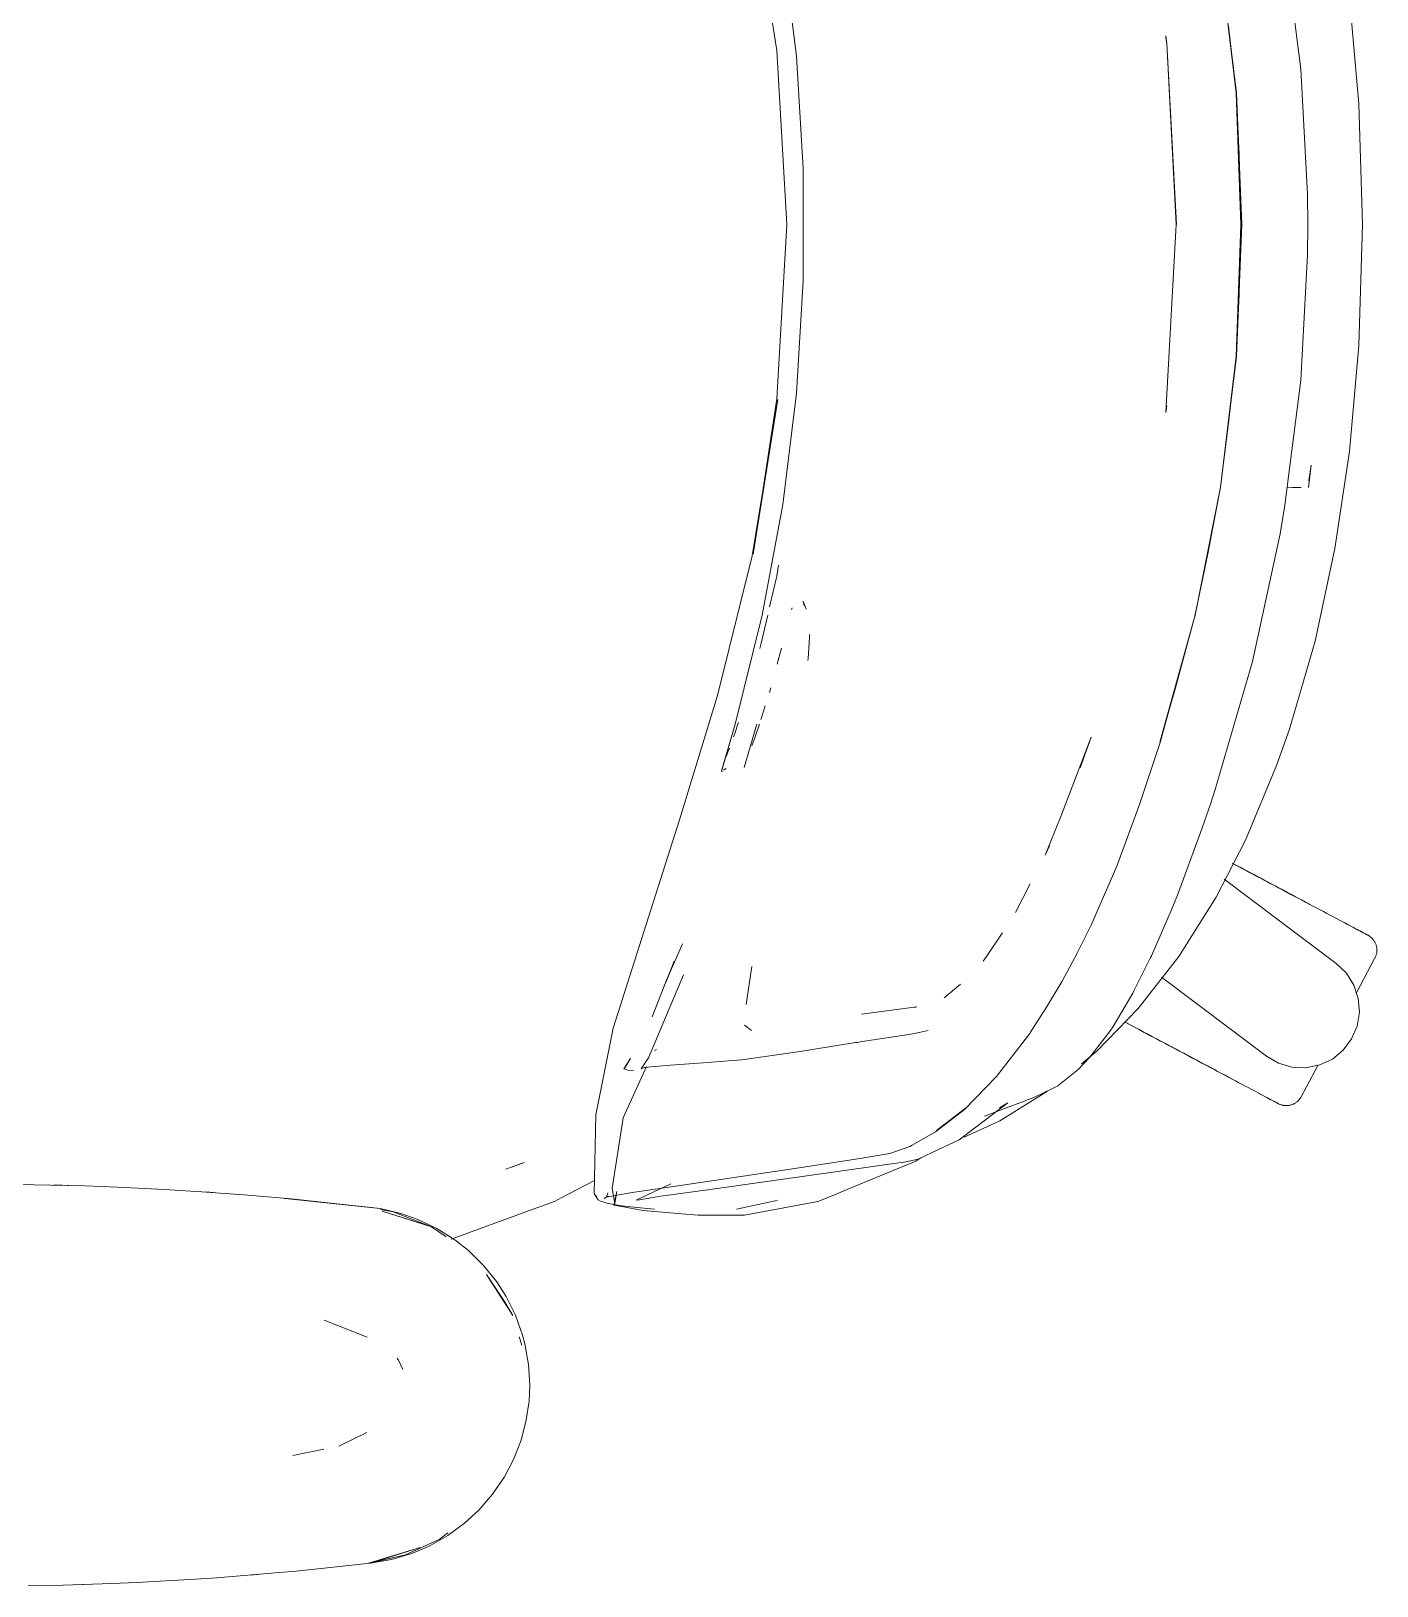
# Model space of a CAD drawing. Header units: millimetres. Extents: x 155927 to 326028, y -36033 to 97293.
# Drawn here: x 167327.4 to 167651.9, y 21196.5 to 21571.5 of the extents above; entities that cross this region are included whole.
import ezdxf

# ---------------------------------------------------------------- set-up
doc = ezdxf.new("R2010")
doc.units = ezdxf.units.MM
doc.header["$MEASUREMENT"] = 0
doc.layers.add('G-IMPT', color=8, linetype='CONTINUOUS', lineweight=9)
doc.layers.add('I-FURN', color=8, linetype='CONTINUOUS', lineweight=9)

msp = doc.modelspace()

# ---------------------------------------------------------------- linework, layer by layer
at = {"layer": 'G-IMPT'}
for p, q in [((167501.21, 21604.72), (167507.2, 21566.8)), ((167508.6, 21592.37), (167511.9, 21565.45)), ((167633.52, 21562.33), (167629.7, 21592.5)), ((167617.99, 21556.63), (167614.16, 21588.22)), ((167617.95, 21556.59), (167614.17, 21588.15)), ((167645.25, 21579.53), (167647.51, 21553.96)), ((167617.95, 21556.59), (167616.11, 21572.67)), ((167600.95, 21570.09), (167600.99, 21569.85)), ((167601.23, 21568.54), (167600.96, 21570.32)), ((167601.23, 21568.54), (167600.99, 21569.85)), ((167507.2, 21566.8), (167509.56, 21524.82)), ((167513.55, 21538.38), (167511.9, 21565.45)), ((167603.55, 21524.82), (167601.23, 21568.54)), ((167603.5, 21524.82), (167601.23, 21568.54)), ((167635.13, 21532.13), (167633.52, 21562.33)), ((167618.63, 21541.7), (167617.95, 21556.59)), ((167617.95, 21556.59), (167619.09, 21524.82)), ((167617.99, 21556.63), (167619.32, 21524.82)), ((167647.51, 21553.96), (167648.36, 21524.82)), ((167618.63, 21541.7), (167619.09, 21524.82)), ((167513.55, 21538.38), (167513.55, 21511.25)), ((167635.13, 21532.13), (167635.23, 21524.82)), ((167507.2, 21482.83), (167509.56, 21524.82)), ((167603.5, 21524.82), (167601, 21479.47)), ((167617.95, 21493.04), (167619.09, 21524.82)), ((167619.32, 21524.82), (167617.99, 21493)), ((167618.63, 21507.93), (167619.09, 21524.82)), ((167635.13, 21517.5), (167635.23, 21524.82)), ((167648.36, 21524.82), (167647.51, 21495.67)), ((167635.13, 21517.5), (167633.52, 21487.3)), ((167513.55, 21511.25), (167511.9, 21484.18)), ((167617.95, 21493.04), (167618.63, 21507.93)), ((167647.51, 21495.67), (167645.25, 21470.1)), ((167617.99, 21493), (167614.16, 21461.41)), ((167617.95, 21493.04), (167614.17, 21461.49)), ((167616.11, 21476.96), (167617.95, 21493.04)), ((167633.52, 21487.3), (167629.7, 21457.13)), ((167501.21, 21444.91), (167507.46, 21482.65)), ((167507.2, 21482.83), (167501.47, 21445.29)), ((167507.46, 21482.65), (167501.47, 21445.29)), ((167508.6, 21457.27), (167511.9, 21484.18)), ((167600.95, 21479.54), (167600.99, 21479.78)), ((167601.23, 21481.09), (167600.99, 21479.78)), ((167601, 21479.47), (167601.23, 21481.09)), ((167616.11, 21476.96), (167614.17, 21461.49)), ((167645.25, 21470.1), (167641.76, 21446.68)), ((167635.35, 21461.4), (167636, 21466.82)), ((167635.43, 21463.05), (167636, 21466.82)), ((167614.17, 21461.49), (167607.95, 21430.24)), ((167607.95, 21430.24), (167614.16, 21461.41)), ((167614.17, 21461.49), (167611.07, 21445.38)), ((167630.25, 21461.49), (167631.5, 21461.44)), ((167633.59, 21461.37), (167631.5, 21461.44)), ((167633.59, 21461.37), (167633.48, 21461.37)), ((167503.67, 21430.6), (167508.6, 21457.27)), ((167629.7, 21457.13), (167628.52, 21450.21)), ((167628.52, 21450.21), (167621.85, 21419.42)), ((167492.89, 21411.23), (167501.21, 21444.91)), ((167607.99, 21430.36), (167611.07, 21445.38)), ((167636.95, 21424.32), (167641.76, 21446.68)), ((167507.62, 21442.64), (167507.15, 21440.01)), ((167507.15, 21440.01), (167505.44, 21432.59)), ((167513.56, 21434), (167514.24, 21432.05)), ((167513.56, 21434), (167513.77, 21432.96)), ((167503.67, 21430.6), (167497.12, 21404.28)), ((167504.99, 21430.61), (167503.44, 21423.86)), ((167510.89, 21432.4), (167510.75, 21431.99)), ((167607.99, 21430.36), (167599.57, 21399.95)), ((167607.99, 21430.36), (167599.61, 21399.86)), ((167603.34, 21413.11), (167607.99, 21430.36)), ((167503.44, 21423.86), (167503.1, 21422.58)), ((167507.29, 21418.78), (167508.29, 21422.64)), ((167514.99, 21423.84), (167514.71, 21420.13)), ((167514.99, 21423.84), (167515.09, 21425.21)), ((167515.09, 21425.91), (167515.09, 21425.21)), ((167630.77, 21403.08), (167636.95, 21424.32)), ((167507.29, 21418.78), (167507.68, 21420.31)), ((167514.71, 21420.13), (167514.68, 21419.65)), ((167612.91, 21388.59), (167621.85, 21419.42)), ((167492.89, 21411.23), (167483.71, 21381.25)), ((167505.38, 21411.99), (167505.71, 21413.11)), ((167603.34, 21413.11), (167599.57, 21399.95)), ((167503.6, 21406.2), (167504.39, 21408.7)), ((167497.12, 21404.28), (167493.85, 21393.06)), ((167497.12, 21404.28), (167494.01, 21393.46)), ((167497.12, 21404.28), (167494.06, 21393.75)), ((167497.75, 21404.28), (167497.02, 21402.06)), ((167497.75, 21404.28), (167497.9, 21404.74)), ((167502.32, 21404.28), (167499.28, 21393.86)), ((167502.21, 21401.98), (167502.98, 21404.29)), ((167503.36, 21405.42), (167503.6, 21406.2)), ((167496.73, 21401.25), (167497.02, 21402.06)), ((167501.19, 21399.1), (167501.95, 21401.26)), ((167502.21, 21401.98), (167501.95, 21401.26)), ((167583.01, 21401.2), (167576.3, 21383.75)), ((167583.01, 21401.2), (167580.29, 21393.77)), ((167627.7, 21394.34), (167630.77, 21403.08)), ((167495.4, 21397.53), (167495, 21396.46)), ((167495.74, 21398.5), (167495.4, 21397.53)), ((167594.6, 21384.94), (167599.61, 21399.86)), ((167493.85, 21393.06), (167493.99, 21392.82)), ((167494.06, 21393.75), (167494.01, 21393.46)), ((167494.94, 21393.6), (167494.33, 21393.21)), ((167494.94, 21393.6), (167494.73, 21393.45)), ((167627.7, 21394.34), (167620.18, 21376.37)), ((167594.6, 21384.94), (167589.14, 21370.06)), ((167609.37, 21378.17), (167611.71, 21384.99)), ((167612.91, 21388.59), (167611.71, 21384.99)), ((167483.71, 21381.25), (167467.72, 21331.01)), ((167575.64, 21382.02), (167571.91, 21372.7)), ((167576.3, 21383.75), (167575.64, 21382.02)), ((167609.37, 21378.17), (167603.77, 21363.09)), ((167571.91, 21372.7), (167572.91, 21374.94)), ((167620.18, 21376.37), (167613.09, 21362.59)), ((167589.14, 21370.06), (167582.97, 21355.84)), ((167564.74, 21358.86), (167568.28, 21365.83)), ((167602.29, 21359.41), (167603.77, 21363.09)), ((167613.09, 21362.59), (167604.12, 21348.3)), ((167597.52, 21348.45), (167602.29, 21359.41)), ((167579.58, 21349.11), (167582.97, 21355.84)), ((167481.42, 21344.58), (167484.47, 21351.29)), ((167557.71, 21348.25), (167561.21, 21353.39)), ((167561.21, 21353.39), (167561.6, 21353.96)), ((167557.71, 21348.25), (167556.96, 21347.15)), ((167579.58, 21349.11), (167576.01, 21342.32)), ((167593.3, 21340), (167597.3, 21348.01)), ((167604.12, 21348.3), (167594.31, 21335.7)), ((167597.52, 21348.45), (167597.3, 21348.01)), ((167476.26, 21323.86), (167484.7, 21343.84)), ((167480.39, 21341.99), (167482.42, 21347.11)), ((167482.42, 21347.1), (167480.39, 21341.99)), ((167480.4, 21342.2), (167482.42, 21347.1)), ((167499.75, 21336.67), (167501.15, 21345.83)), ((167480.4, 21342.2), (167477.15, 21333.73)), ((167551.44, 21341.62), (167547.53, 21338.28)), ((167572.24, 21336.09), (167576.01, 21342.32)), ((167593.3, 21340), (167592.99, 21339.4)), ((167499.75, 21336.67), (167499.8, 21337.02)), ((167592.99, 21339.4), (167588.26, 21331.4)), ((167527.59, 21334.34), (167540.94, 21336.12)), ((167540.94, 21336.12), (167540.47, 21335.98)), ((167572.24, 21336.09), (167568.36, 21329.99)), ((167584.35, 21325.4), (167594.31, 21335.7)), ((167463.53, 21310.06), (167467.72, 21331.01)), ((167499.4, 21331.72), (167501.04, 21330.44)), ((167527.29, 21327.66), (167539.01, 21329.47)), ((167539.01, 21329.47), (167539.48, 21329.54)), ((167541.46, 21329.96), (167539.48, 21329.54)), ((167543.63, 21330.42), (167541.46, 21329.96)), ((167560.17, 21319.3), (167568.19, 21329.74)), ((167568.36, 21329.99), (167568.19, 21329.74)), ((167582.68, 21323.98), (167587.4, 21330.11)), ((167587.4, 21330.11), (167588.26, 21331.4)), ((167477.71, 21325.58), (167478.15, 21325.85)), ((167512.81, 21325.37), (167498.74, 21323.34)), ((167512.81, 21325.37), (167526.17, 21327.49)), ((167526.17, 21327.49), (167526.68, 21327.57)), ((167527.29, 21327.66), (167526.68, 21327.57)), ((167584.35, 21325.4), (167580.68, 21322.4)), ((167470.16, 21309.36), (167475.77, 21321.71)), ((167470.3, 21321.19), (167471.89, 21323.65)), ((167470.3, 21321.19), (167470.36, 21321.17)), ((167471.89, 21323.65), (167470.36, 21321.17)), ((167470.36, 21321.17), (167471.85, 21323.63)), ((167471.23, 21320.89), (167470.36, 21321.17)), ((167474.5, 21321.19), (167476.26, 21323.86)), ((167475.22, 21321.48), (167474.5, 21321.19)), ((167475.22, 21321.48), (167475.24, 21321.48)), ((167477.62, 21321.78), (167475.24, 21321.48)), ((167477.62, 21321.78), (167477.7, 21321.78)), ((167481.57, 21322.08), (167477.7, 21321.78)), ((167489.43, 21322.64), (167481.57, 21322.08)), ((167490.42, 21322.71), (167489.43, 21322.64)), ((167498.66, 21323.33), (167490.42, 21322.71)), ((167498.66, 21323.33), (167498.74, 21323.34)), ((167579.79, 21320.96), (167582.68, 21323.98)), ((167472.59, 21320.72), (167471.23, 21320.89)), ((167560.17, 21319.3), (167552.43, 21311.4)), ((167574.92, 21317.1), (167579.79, 21320.96)), ((167557.22, 21309.73), (167569.12, 21314.24)), ((167560.98, 21308.67), (167572.43, 21315.79)), ((167571.35, 21315.31), (167569.12, 21314.24)), ((167573.79, 21316.48), (167571.35, 21315.31)), ((167574.92, 21317.1), (167573.79, 21316.48)), ((167463.53, 21310.06), (167463.14, 21291.07)), ((167545.47, 21305.98), (167552.43, 21311.4)), ((167552.64, 21311.7), (167545.69, 21306.31)), ((167552.64, 21311.7), (167549.07, 21308.9)), ((167562.87, 21312.96), (167551.17, 21304.02)), ((167562.87, 21312.96), (167560.84, 21311.8)), ((167470.16, 21309.36), (167467.44, 21292.31)), ((167545.69, 21306.31), (167549.07, 21308.9)), ((167552.35, 21304.69), (167560.98, 21308.67)), ((167534.42, 21300.73), (167539.21, 21302.48)), ((167539.63, 21302.69), (167539.21, 21302.48)), ((167545.47, 21305.98), (167539.63, 21302.69)), ((167544.65, 21300.98), (167551.17, 21304.02)), ((167491.07, 21292.09), (167538.29, 21298.76)), ((167510.98, 21297.03), (167526.75, 21299.43)), ((167540.72, 21298.92), (167524.27, 21292.13)), ((167534.42, 21300.73), (167526.75, 21299.43)), ((167538.29, 21298.76), (167541.28, 21299.41)), ((167541.89, 21299.7), (167540.72, 21298.92)), ((167544.65, 21300.98), (167541.28, 21299.41)), ((167446.27, 21298.6), (167441.8, 21296.97)), ((167441.8, 21296.97), (167445.68, 21298.34)), ((167446.27, 21298.6), (167445.68, 21298.34)), ((167480.11, 21292.48), (167510.98, 21297.03)), ((167328.04, 21293.22), (167322.57, 21293.29)), ((167328.04, 21293.22), (167340.35, 21292.93)), ((167334.82, 21293.09), (167332.74, 21293.08)), ((167336.48, 21293.01), (167334.82, 21293.09)), ((167348.23, 21292.63), (167340.35, 21292.93)), ((167348.23, 21292.63), (167359.54, 21292.09)), ((167368.41, 21291.53), (167359.54, 21292.09)), ((167368.41, 21291.53), (167378.69, 21290.8)), ((167370.45, 21291.4), (167368.55, 21291.49)), ((167370.45, 21291.4), (167371.87, 21291.26)), ((167463.21, 21294.26), (167455.3, 21290.12)), ((167465.99, 21290.26), (167472.26, 21291.37)), ((167466.41, 21291.3), (167466.33, 21290.8)), ((167468.13, 21288.73), (167467.44, 21292.31)), ((167468.62, 21291.6), (167467.89, 21288.32)), ((167468.62, 21291.6), (167468.13, 21288.73)), ((167472.26, 21291.37), (167480.11, 21292.48)), ((167473.23, 21289.46), (167481.63, 21293.45)), ((167491.07, 21292.09), (167480.41, 21290.65)), ((167524.27, 21292.13), (167520.91, 21290.74)), ((167390.09, 21289.82), (167378.69, 21290.8)), ((167411.53, 21287.47), (167388.57, 21289.92)), ((167388.57, 21289.92), (167408.71, 21287.8)), ((167411.53, 21287.47), (167390.09, 21289.82)), ((167411.53, 21287.47), (167408.71, 21287.8)), ((167411.53, 21287.47), (167416.49, 21286.31)), ((167447.57, 21287.01), (167453.54, 21289.2)), ((167455.3, 21290.12), (167453.54, 21289.2)), ((167463.14, 21291.07), (167463.75, 21290.04)), ((167463.62, 21290.66), (167463.75, 21290.04)), ((167463.62, 21290.66), (167463.73, 21290.11)), ((167463.75, 21290.04), (167463.73, 21290.11)), ((167464.12, 21289.54), (167463.75, 21290.04)), ((167464.66, 21289.22), (167464.12, 21289.54)), ((167464.66, 21289.22), (167466.52, 21288.67)), ((167466.61, 21290.43), (167465.51, 21289.87)), ((167466.01, 21290.26), (167465.51, 21289.87)), ((167466.61, 21290.43), (167465.99, 21290.26)), ((167466.01, 21290.26), (167466.33, 21290.8)), ((167469.8, 21288.14), (167466.52, 21288.67)), ((167470.21, 21287.88), (167467.89, 21288.32)), ((167469.8, 21288.14), (167470.42, 21288.06)), ((167474.46, 21287.06), (167470.21, 21287.88)), ((167470.42, 21288.06), (167475.1, 21287.54)), ((167473.23, 21289.46), (167474.09, 21289.6)), ((167479.11, 21290.43), (167474.09, 21289.6)), ((167475.1, 21287.54), (167477.69, 21287.33)), ((167479.11, 21290.43), (167480.41, 21290.65)), ((167497.49, 21287.32), (167506.79, 21289.36)), ((167499.35, 21285.91), (167517.05, 21289.14)), ((167506.79, 21289.36), (167507.37, 21289.51)), ((167517.05, 21289.14), (167520.91, 21290.74)), ((167411.6, 21287.25), (167414.66, 21286.67)), ((167423.88, 21283.07), (167412.03, 21286.88)), ((167421.17, 21283.97), (167412.03, 21286.88)), ((167414.66, 21286.67), (167423.88, 21283.07)), ((167420.62, 21284.86), (167416.49, 21286.31)), ((167425.2, 21282.67), (167420.62, 21284.86)), ((167423.88, 21283.07), (167421.17, 21283.97)), ((167428.63, 21280.06), (167447.57, 21287.01)), ((167474.93, 21287.02), (167474.46, 21287.06)), ((167474.93, 21287.02), (167484.26, 21286.22)), ((167484.26, 21286.22), (167488.21, 21285.88)), ((167492.38, 21285.88), (167488.21, 21285.88)), ((167499.35, 21285.91), (167492.38, 21285.88)), ((167423.88, 21283.07), (167427.46, 21280.64)), ((167425.2, 21282.67), (167429.53, 21279.94)), ((167432.84, 21277.32), (167429.53, 21279.94)), ((167436.44, 21273.77), (167432.84, 21277.32)), ((167436.44, 21273.77), (167439.63, 21269.8)), ((167443.49, 21261.64), (167437.17, 21271.59)), ((167441.33, 21265.32), (167437.17, 21271.59)), ((167441.9, 21266.25), (167439.63, 21269.8)), ((167443.49, 21261.64), (167441.33, 21265.32)), ((167444.14, 21261.74), (167441.9, 21266.25)), ((167444.14, 21261.74), (167445.85, 21256.97)), ((167398.01, 21260.57), (167408.43, 21256.42)), ((167445.05, 21256.53), (167445.67, 21254.5)), ((167446.41, 21254.84), (167445.85, 21256.97)), ((167447.29, 21249.89), (167446.41, 21254.84)), ((167415.96, 21250.9), (167415.66, 21251.35)), ((167416.97, 21248.67), (167415.96, 21250.9)), ((167447.59, 21244.85), (167447.29, 21249.89)), ((167447.59, 21244.85), (167447.42, 21241)), ((167446.77, 21236.49), (167447.42, 21241)), ((167446.77, 21236.49), (167445.51, 21231.62)), ((167408.34, 21233.47), (167401.56, 21230.2)), ((167443.67, 21226.91), (167445.51, 21231.62)), ((167390.51, 21227.87), (167397.94, 21229.44)), ((167441.48, 21222.75), (167443.67, 21226.91)), ((167441.48, 21222.75), (167438.65, 21218.58)), ((167438.65, 21218.58), (167435.33, 21214.74)), ((167431.89, 21211.58), (167435.33, 21214.74)), ((167427.85, 21209.27), (167425.74, 21207.68)), ((167431.89, 21211.58), (167427.81, 21208.58)), ((167408.71, 21201.9), (167421.17, 21205.73)), ((167421.17, 21205.73), (167412.03, 21202.81)), ((167417.68, 21203.94), (167425.74, 21207.68)), ((167423.37, 21206.07), (167419.13, 21204.26)), ((167423.37, 21206.07), (167427.81, 21208.58)), ((167391.3, 21199.99), (167409.22, 21201.9)), ((167408.71, 21201.9), (167412.03, 21202.81)), ((167409.22, 21201.9), (167414.27, 21202.79)), ((167417.68, 21203.94), (167409.28, 21202.03)), ((167419.13, 21204.26), (167414.27, 21202.79)), ((167367.02, 21198.07), (167352.88, 21197.26)), ((167372.11, 21198.4), (167367.02, 21198.07)), ((167372.11, 21198.4), (167387.17, 21199.65)), ((167380.29, 21199.05), (167381.97, 21199.22)), ((167387.17, 21199.65), (167391.3, 21199.99)), ((167326.68, 21196.45), (167335.1, 21196.62)), ((167346.86, 21197.01), (167335.1, 21196.62)), ((167340.04, 21196.76), (167338.54, 21196.74)), ((167341.97, 21196.87), (167340.04, 21196.76)), ((167346.86, 21197.01), (167352.88, 21197.26))]:
    msp.add_line(p, q, dxfattribs=at)
at = {"layer": 'I-FURN'}
for p, q in [((167617.91, 21370.31), (167616.95, 21370.82)), ((167617.39, 21370.58), (167618.36, 21370.07)), ((167618.88, 21369.79), (167617.91, 21370.31)), ((167618.36, 21370.07), (167619.34, 21369.55)), ((167615.02, 21366.96), (167642.08, 21346.57)), ((167619.87, 21369.26), (167618.88, 21369.79)), ((167619.34, 21369.55), (167620.32, 21369.02)), ((167620.86, 21368.74), (167619.87, 21369.26)), ((167620.32, 21369.02), (167621.32, 21368.49)), ((167621.86, 21368.21), (167620.86, 21368.74)), ((167621.32, 21368.49), (167622.32, 21367.96)), ((167622.86, 21367.67), (167621.86, 21368.21)), ((167622.32, 21367.96), (167623.32, 21367.43)), ((167623.86, 21367.14), (167622.86, 21367.67)), ((167623.32, 21367.43), (167624.32, 21366.9)), ((167624.87, 21366.61), (167623.86, 21367.14)), ((167624.32, 21366.9), (167625.33, 21366.36)), ((167625.87, 21366.07), (167624.87, 21366.61)), ((167625.33, 21366.36), (167626.33, 21365.83)), ((167626.87, 21365.54), (167625.87, 21366.07)), ((167626.33, 21365.83), (167627.33, 21365.29)), ((167627.87, 21365.01), (167626.87, 21365.54)), ((167627.33, 21365.29), (167628.33, 21364.76)), ((167628.87, 21364.48), (167627.87, 21365.01)), ((167628.33, 21364.76), (167629.32, 21364.24)), ((167629.85, 21363.95), (167628.87, 21364.48)), ((167629.32, 21364.24), (167630.31, 21363.71)), ((167630.83, 21363.43), (167629.85, 21363.95)), ((167630.31, 21363.71), (167631.28, 21363.2)), ((167631.8, 21362.92), (167630.83, 21363.43)), ((167631.28, 21363.2), (167632.24, 21362.68)), ((167632.76, 21362.41), (167631.8, 21362.92)), ((167632.24, 21362.68), (167633.2, 21362.18)), ((167633.7, 21361.91), (167632.76, 21362.41)), ((167633.2, 21362.18), (167634.13, 21361.68)), ((167634.63, 21361.41), (167633.7, 21361.91)), ((167634.13, 21361.68), (167635.06, 21361.19)), ((167635.55, 21360.93), (167634.63, 21361.41)), ((167635.06, 21361.19), (167635.96, 21360.71)), ((167636.44, 21360.45), (167635.55, 21360.93)), ((167637.32, 21359.98), (167636.44, 21360.45)), ((167638.18, 21359.53), (167637.32, 21359.98)), ((167639.01, 21359.09), (167638.18, 21359.53)), ((167639.82, 21358.65), (167639.01, 21359.09)), ((167640.61, 21358.23), (167639.82, 21358.65)), ((167641.37, 21357.83), (167640.61, 21358.23)), ((167642.11, 21357.44), (167641.37, 21357.83)), ((167642.82, 21357.06), (167642.11, 21357.44)), ((167643.49, 21356.7), (167642.82, 21357.06)), ((167644.14, 21356.36), (167643.49, 21356.7)), ((167644.76, 21356.03), (167644.14, 21356.36)), ((167645.34, 21355.72), (167644.76, 21356.03)), ((167645.03, 21355.89), (167645.6, 21355.58)), ((167645.89, 21355.43), (167645.34, 21355.72)), ((167645.6, 21355.58), (167646.13, 21355.3)), ((167646.41, 21355.15), (167645.89, 21355.43)), ((167646.13, 21355.3), (167646.64, 21355.03)), ((167646.89, 21354.9), (167646.41, 21355.15)), ((167646.64, 21355.03), (167647.1, 21354.78)), ((167647.34, 21354.66), (167646.89, 21354.9)), ((167647.1, 21354.78), (167647.53, 21354.56)), ((167647.75, 21354.44), (167647.34, 21354.66)), ((167647.53, 21354.56), (167647.92, 21354.35)), ((167648.12, 21354.24), (167647.75, 21354.44)), ((167647.92, 21354.35), (167648.28, 21354.16)), ((167648.46, 21354.06), (167648.12, 21354.24)), ((167648.28, 21354.16), (167648.6, 21353.99)), ((167648.75, 21353.91), (167648.46, 21354.06)), ((167648.6, 21353.99), (167648.88, 21353.84)), ((167649.01, 21353.77), (167648.75, 21353.91)), ((167648.88, 21353.84), (167649.12, 21353.71)), ((167649.23, 21353.65), (167649.01, 21353.77)), ((167649.12, 21353.71), (167649.32, 21353.6)), ((167649.41, 21353.56), (167649.23, 21353.65)), ((167649.32, 21353.6), (167649.48, 21353.52)), ((167649.55, 21353.48), (167649.41, 21353.56)), ((167649.48, 21353.52), (167649.6, 21353.45)), ((167649.65, 21353.43), (167649.55, 21353.48)), ((167649.6, 21353.45), (167649.68, 21353.41)), ((167649.71, 21353.4), (167649.65, 21353.43)), ((167649.68, 21353.41), (167649.73, 21353.39)), ((167649.73, 21353.39), (167649.71, 21353.4)), ((167649.73, 21353.39), (167649.87, 21353.31)), ((167649.73, 21353.39), (167649.73, 21353.39)), ((167649.87, 21353.31), (167650.01, 21353.22)), ((167650.01, 21353.22), (167650.14, 21353.13)), ((167650.14, 21353.13), (167650.27, 21353.04)), ((167650.27, 21353.04), (167650.4, 21352.94)), ((167650.4, 21352.94), (167650.52, 21352.83)), ((167650.52, 21352.83), (167650.64, 21352.72)), ((167650.64, 21352.72), (167650.76, 21352.61)), ((167650.76, 21352.61), (167650.86, 21352.49)), ((167650.86, 21352.49), (167650.97, 21352.37)), ((167650.97, 21352.37), (167651.07, 21352.24)), ((167651.07, 21352.24), (167651.16, 21352.11)), ((167651.16, 21352.11), (167651.25, 21351.97)), ((167651.25, 21351.97), (167651.33, 21351.84)), ((167651.33, 21351.84), (167651.41, 21351.7)), ((167651.41, 21351.7), (167651.48, 21351.55)), ((167651.48, 21351.55), (167651.55, 21351.4)), ((167651.55, 21351.4), (167651.61, 21351.25)), ((167651.61, 21351.25), (167651.66, 21351.1)), ((167646.93, 21339.53), (167651.4, 21347.93)), ((167651.42, 21347.97), (167651.4, 21347.93)), ((167651.49, 21348.12), (167651.42, 21347.97)), ((167651.56, 21348.26), (167651.49, 21348.12)), ((167651.61, 21348.41), (167651.56, 21348.26)), ((167651.67, 21348.57), (167651.61, 21348.41)), ((167651.66, 21351.1), (167651.71, 21350.95)), ((167651.72, 21348.72), (167651.67, 21348.57)), ((167651.71, 21350.95), (167651.75, 21350.79)), ((167651.76, 21348.88), (167651.72, 21348.72)), ((167651.75, 21350.79), (167651.79, 21350.64)), ((167651.79, 21349.03), (167651.76, 21348.88)), ((167651.79, 21350.64), (167651.82, 21350.48)), ((167651.82, 21349.19), (167651.79, 21349.03)), ((167651.82, 21350.48), (167651.84, 21350.32)), ((167651.84, 21349.35), (167651.82, 21349.19)), ((167651.84, 21350.32), (167651.86, 21350.16)), ((167651.86, 21349.51), (167651.84, 21349.35)), ((167651.86, 21350.16), (167651.87, 21350)), ((167651.87, 21349.67), (167651.86, 21349.51)), ((167651.87, 21350), (167651.87, 21349.83)), ((167651.87, 21349.83), (167651.87, 21349.67)), ((167642.08, 21346.57), (167644.51, 21344.23)), ((167644.51, 21344.23), (167646.31, 21341.37)), ((167625.24, 21324.21), (167599.93, 21343.29)), ((167646.31, 21341.37), (167647.38, 21338.17)), ((167647.38, 21338.17), (167647.64, 21334.81)), ((167591.15, 21332.43), (167592.05, 21331.96)), ((167647.64, 21334.81), (167647.1, 21331.48)), ((167592.54, 21331.7), (167591.63, 21332.18)), ((167592.05, 21331.96), (167592.96, 21331.47)), ((167593.46, 21331.21), (167592.54, 21331.7)), ((167592.96, 21331.47), (167593.89, 21330.98)), ((167594.4, 21330.71), (167593.46, 21331.21)), ((167593.89, 21330.98), (167594.83, 21330.48)), ((167595.35, 21330.2), (167594.4, 21330.71)), ((167594.83, 21330.48), (167595.79, 21329.97)), ((167596.31, 21329.69), (167595.35, 21330.2)), ((167595.79, 21329.97), (167596.76, 21329.45)), ((167597.29, 21329.17), (167596.31, 21329.69)), ((167596.76, 21329.45), (167597.74, 21328.93)), ((167598.27, 21328.65), (167597.29, 21329.17)), ((167597.74, 21328.93), (167598.73, 21328.41)), ((167599.26, 21328.12), (167598.27, 21328.65)), ((167647.1, 21331.48), (167645.77, 21328.38)), ((167598.73, 21328.41), (167599.72, 21327.88)), ((167600.26, 21327.59), (167599.26, 21328.12)), ((167599.72, 21327.88), (167600.72, 21327.35)), ((167601.26, 21327.06), (167600.26, 21327.59)), ((167600.72, 21327.35), (167601.72, 21326.81)), ((167602.27, 21326.53), (167601.26, 21327.06)), ((167601.72, 21326.81), (167602.73, 21326.28)), ((167603.27, 21325.99), (167602.27, 21326.53)), ((167602.73, 21326.28), (167603.73, 21325.74)), ((167604.28, 21325.46), (167603.27, 21325.99)), ((167603.73, 21325.74), (167604.74, 21325.21)), ((167605.28, 21324.92), (167604.28, 21325.46)), ((167604.74, 21325.21), (167605.74, 21324.68)), ((167606.28, 21324.39), (167605.28, 21324.92)), ((167643.74, 21325.68), (167641.13, 21323.55)), ((167645.77, 21328.38), (167643.74, 21325.68)), ((167605.74, 21324.68), (167606.74, 21324.15)), ((167607.27, 21323.86), (167606.28, 21324.39)), ((167606.74, 21324.15), (167607.73, 21323.62)), ((167608.26, 21323.34), (167607.27, 21323.86)), ((167607.73, 21323.62), (167608.71, 21323.1)), ((167609.24, 21322.82), (167608.26, 21323.34)), ((167608.71, 21323.1), (167609.68, 21322.58)), ((167610.21, 21322.3), (167609.24, 21322.82)), ((167609.68, 21322.58), (167610.65, 21322.07)), ((167611.16, 21321.79), (167610.21, 21322.3)), ((167610.65, 21322.07), (167611.6, 21321.56)), ((167612.11, 21321.29), (167611.16, 21321.79)), ((167611.6, 21321.56), (167612.54, 21321.06)), ((167613.04, 21320.8), (167612.11, 21321.29)), ((167628.16, 21322.52), (167625.24, 21324.21)), ((167631.4, 21321.58), (167628.16, 21322.52)), ((167634.77, 21321.44), (167631.4, 21321.58)), ((167633.59, 21314.44), (167637.62, 21322.02)), ((167638.08, 21322.11), (167634.77, 21321.44)), ((167641.13, 21323.55), (167638.08, 21322.11)), ((167612.54, 21321.06), (167613.46, 21320.57)), ((167613.95, 21320.31), (167613.04, 21320.8)), ((167613.46, 21320.57), (167614.37, 21320.09)), ((167614.85, 21319.84), (167613.95, 21320.31)), ((167614.37, 21320.09), (167615.25, 21319.62)), ((167615.72, 21319.37), (167614.85, 21319.84)), ((167615.25, 21319.62), (167616.12, 21319.16)), ((167616.58, 21318.91), (167615.72, 21319.37)), ((167616.12, 21319.16), (167616.97, 21318.71)), ((167617.42, 21318.47), (167616.58, 21318.91)), ((167616.97, 21318.71), (167617.79, 21318.27)), ((167617.79, 21318.27), (167618.59, 21317.84)), ((167618.59, 21317.84), (167619.37, 21317.43)), ((167619.37, 21317.43), (167620.12, 21317.03)), ((167620.12, 21317.03), (167620.84, 21316.65)), ((167620.84, 21316.65), (167621.54, 21316.28)), ((167621.54, 21316.28), (167622.2, 21315.93)), ((167622.2, 21315.93), (167622.83, 21315.59)), ((167622.83, 21315.59), (167623.43, 21315.27)), ((167623.75, 21315.1), (167623.16, 21315.41)), ((167623.43, 21315.27), (167624, 21314.97)), ((167624.3, 21314.81), (167623.75, 21315.1)), ((167624, 21314.97), (167624.54, 21314.68)), ((167624.81, 21314.54), (167624.3, 21314.81)), ((167624.54, 21314.68), (167625.04, 21314.42)), ((167625.3, 21314.28), (167624.81, 21314.54)), ((167625.04, 21314.42), (167625.51, 21314.17)), ((167625.74, 21314.04), (167625.3, 21314.28)), ((167625.51, 21314.17), (167625.94, 21313.94)), ((167626.15, 21313.82), (167625.74, 21314.04)), ((167625.94, 21313.94), (167626.33, 21313.73)), ((167626.53, 21313.63), (167626.15, 21313.82)), ((167626.33, 21313.73), (167626.68, 21313.54)), ((167626.86, 21313.45), (167626.53, 21313.63)), ((167633.04, 21313.64), (167632.93, 21313.53)), ((167633.14, 21313.77), (167633.04, 21313.64)), ((167633.24, 21313.89), (167633.14, 21313.77)), ((167633.33, 21314.02), (167633.24, 21313.89)), ((167633.42, 21314.16), (167633.33, 21314.02)), ((167633.51, 21314.3), (167633.42, 21314.16)), ((167633.59, 21314.44), (167633.51, 21314.3)), ((167626.68, 21313.54), (167627, 21313.37)), ((167627.16, 21313.29), (167626.86, 21313.45)), ((167627, 21313.37), (167627.28, 21313.22)), ((167627.42, 21313.15), (167627.16, 21313.29)), ((167627.28, 21313.22), (167627.52, 21313.1)), ((167627.64, 21313.04), (167627.42, 21313.15)), ((167627.52, 21313.1), (167627.72, 21312.99)), ((167627.82, 21312.94), (167627.64, 21313.04)), ((167627.72, 21312.99), (167627.88, 21312.9)), ((167627.96, 21312.87), (167627.82, 21312.94)), ((167627.88, 21312.9), (167628.01, 21312.84)), ((167628.06, 21312.81), (167627.96, 21312.87)), ((167628.01, 21312.84), (167628.09, 21312.79)), ((167628.12, 21312.78), (167628.06, 21312.81)), ((167628.09, 21312.79), (167628.13, 21312.77)), ((167628.14, 21312.77), (167628.12, 21312.78)), ((167628.13, 21312.77), (167628.14, 21312.77)), ((167628.17, 21312.75), (167628.14, 21312.77)), ((167628.32, 21312.68), (167628.17, 21312.75)), ((167628.47, 21312.61), (167628.32, 21312.68)), ((167628.62, 21312.55), (167628.47, 21312.61)), ((167628.77, 21312.5), (167628.62, 21312.55)), ((167628.92, 21312.45), (167628.77, 21312.5)), ((167629.08, 21312.41), (167628.92, 21312.45)), ((167629.24, 21312.38), (167629.08, 21312.41)), ((167629.39, 21312.35), (167629.24, 21312.38)), ((167629.55, 21312.33), (167629.39, 21312.35)), ((167629.71, 21312.31), (167629.55, 21312.33)), ((167629.88, 21312.3), (167629.71, 21312.31)), ((167630.04, 21312.3), (167629.88, 21312.3)), ((167630.2, 21312.3), (167630.04, 21312.3)), ((167630.36, 21312.31), (167630.2, 21312.3)), ((167630.52, 21312.33), (167630.36, 21312.31)), ((167630.68, 21312.35), (167630.52, 21312.33)), ((167630.84, 21312.38), (167630.68, 21312.35)), ((167630.99, 21312.42), (167630.84, 21312.38)), ((167631.15, 21312.46), (167630.99, 21312.42)), ((167631.3, 21312.5), (167631.15, 21312.46)), ((167631.46, 21312.56), (167631.3, 21312.5)), ((167631.61, 21312.62), (167631.46, 21312.56)), ((167631.75, 21312.69), (167631.61, 21312.62)), ((167631.9, 21312.76), (167631.75, 21312.69)), ((167632.04, 21312.83), (167631.9, 21312.76)), ((167632.18, 21312.92), (167632.04, 21312.83)), ((167632.31, 21313.01), (167632.18, 21312.92)), ((167632.44, 21313.1), (167632.31, 21313.01)), ((167632.57, 21313.2), (167632.44, 21313.1)), ((167632.69, 21313.3), (167632.57, 21313.2)), ((167632.81, 21313.41), (167632.69, 21313.3)), ((167632.93, 21313.53), (167632.81, 21313.41))]:
    msp.add_line(p, q, dxfattribs=at)

doc.saveas('drawing.dxf')
